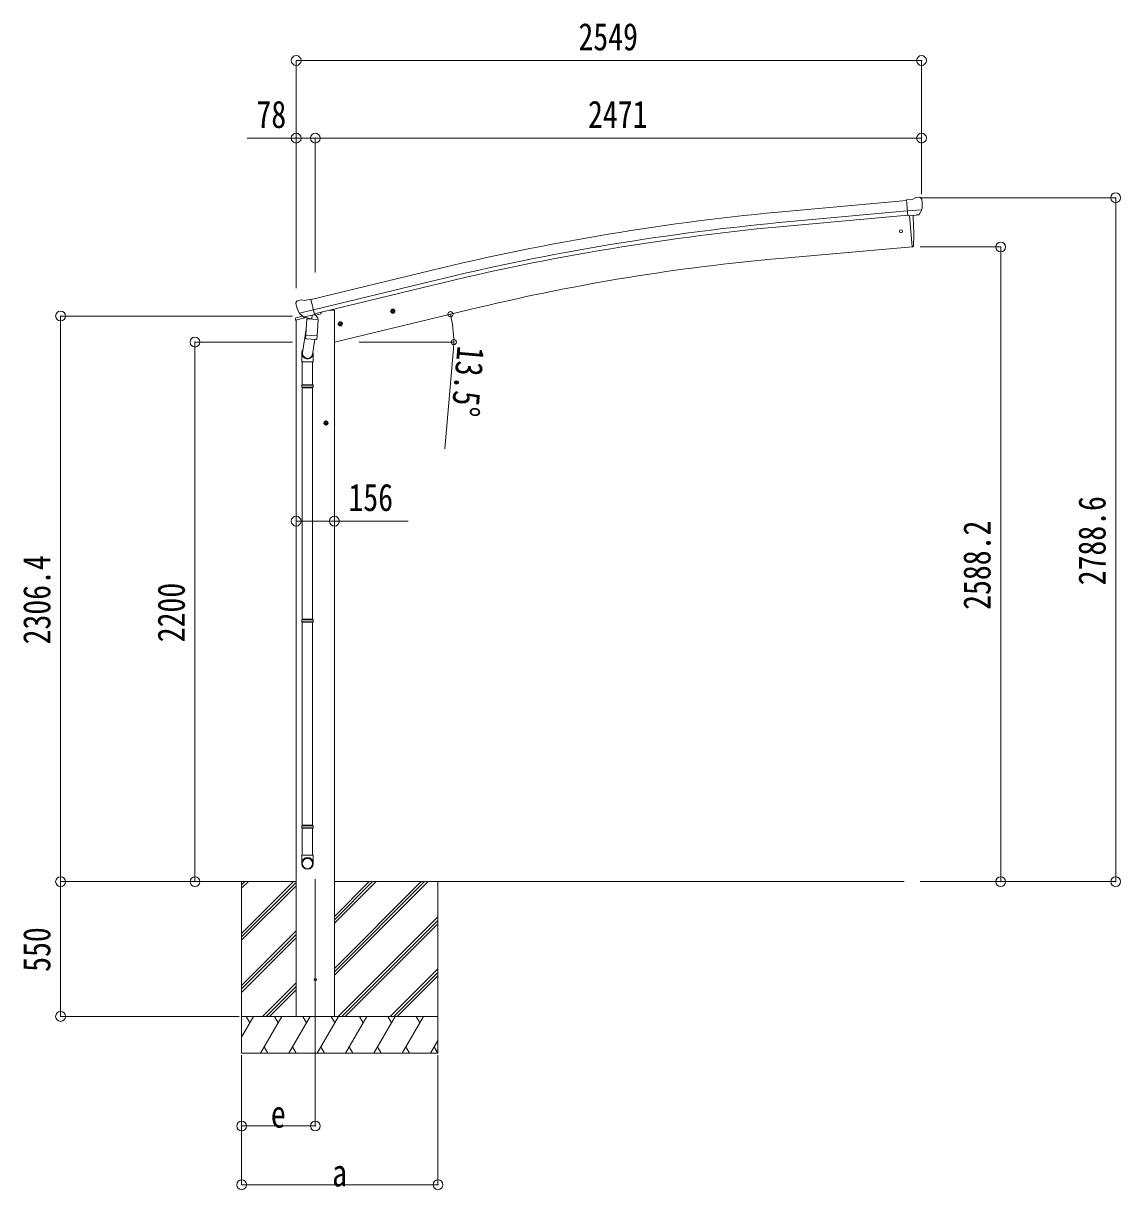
# Model space of a CAD drawing. Units: millimetres at full size, sheet at 1:40. Extents: x -11181 to 33757, y -10067 to 7716.
# Drawn here: x 16407 to 20880, y -10067 to -5310 of the extents above; entities that cross this region are included whole.
import ezdxf
from ezdxf.enums import TextEntityAlignment as Align

# ---------------------------------------------------------------- set-up
doc = ezdxf.new("R2010")
doc.units = ezdxf.units.MM
doc.header["$LTSCALE"] = 40
doc.header["$PDMODE"] = 32
doc.header["$PDSIZE"] = 40
for name, color, linetype, lineweight in [('0-0_0', 7, 'Continuous', 9), ('0-1_本体', 4, 'Continuous', 9), ('0-2_部品', 7, 'Continuous', 9), ('0-8_PARTS2', 2, 'Continuous', 9), ('0-A_寸法', 6, 'Continuous', 9)]:
    doc.layers.add(name, color=color, linetype=linetype, lineweight=lineweight)
doc.styles.add('ＭＳ ゴシック', font='')
doc.styles.get('ＭＳ ゴシック').set_extended_font_data('MS Gothic')

msp = doc.modelspace()

# ---------------------------------------------------------------- linework, layer by layer
at = {"layer": '0-0_0', "color": 6}
for p, q in [((20859.84, -8810.32), (20859.84, -6021.72)), ((20390.83, -6222.12), (20390.83, -8810.32))]:
    msp.add_line(p, q, dxfattribs=at)
at = {"layer": '0-0_0'}
for p, q in [((16922.8, -8810.32), (17519.13, -8810.32)), ((17296.88, -8810.32), (17296.88, -9510.32)), ((17296.88, -9021.55), (17508.11, -8810.32)), ((17296.88, -8837.7), (17324.26, -8810.32)), ((17296.88, -8823.56), (17310.12, -8810.32)), ((17296.88, -9035.69), (17519.13, -8813.44)), ((17296.88, -9049.83), (17519.13, -8827.58)), ((17674.63, -8810.32), (19996.73, -8810.32)), ((17674.63, -9192.58), (18056.89, -8810.32)), ((17674.63, -9164.3), (18028.61, -8810.32)), ((17674.63, -9178.44), (18042.75, -8810.32)), ((17674.63, -8980.45), (17844.76, -8810.32)), ((17674.63, -8966.31), (17830.62, -8810.32)), ((17674.63, -8952.17), (17816.48, -8810.32)), ((18096.88, -8810.32), (18096.88, -9510.32)), ((17690.74, -9360.32), (18096.88, -8954.18)), ((17704.88, -9360.32), (18096.88, -8968.32)), ((17719.02, -9360.32), (18096.88, -8982.47)), ((17296.88, -9233.68), (17519.13, -9011.43)), ((17296.88, -9247.82), (17519.13, -9025.57)), ((17296.88, -9261.96), (17519.13, -9039.71)), ((17902.87, -9360.32), (18096.88, -9166.31)), ((17382.37, -9360.32), (17519.13, -9223.56)), ((17917.01, -9360.32), (18096.88, -9180.45)), ((17931.16, -9360.32), (18096.88, -9194.6)), ((17396.51, -9360.32), (17519.13, -9237.7)), ((17410.66, -9360.32), (17519.13, -9251.85)), ((18096.88, -9360.32), (17296.88, -9360.32)), ((17296.88, -9444.15), (17345.28, -9360.32)), ((17330.28, -9386.3), (17315.28, -9360.32)), ((17374.15, -9510.32), (17460.75, -9360.32)), ((17445.75, -9386.3), (17430.75, -9360.32)), ((17489.62, -9510.32), (17576.22, -9360.32)), ((17561.22, -9386.3), (17546.22, -9360.32)), ((17605.09, -9510.32), (17691.69, -9360.32)), ((17676.69, -9386.3), (17661.69, -9360.32)), ((17720.56, -9510.32), (17807.16, -9360.32)), ((17792.16, -9386.3), (17777.16, -9360.32)), ((17836.03, -9510.32), (17922.63, -9360.32)), ((17892.63, -9360.32), (17907.63, -9386.3)), ((17951.5, -9510.32), (18038.1, -9360.32)), ((18023.1, -9386.3), (18008.1, -9360.32)), ((18066.97, -9510.32), (18096.88, -9458.51)), ((17296.88, -9510.32), (18096.88, -9510.32)), ((17389.15, -9484.34), (17404.14, -9510.32)), ((17504.62, -9484.34), (17519.62, -9510.32)), ((17620.09, -9484.34), (17635.09, -9510.32)), ((17735.56, -9484.34), (17750.56, -9510.32)), ((17851.03, -9484.34), (17866.03, -9510.32)), ((17966.5, -9484.34), (17981.5, -9510.32)), ((18081.97, -9484.34), (18096.97, -9510.32))]:
    msp.add_line(p, q, dxfattribs=at)
at = {"layer": '0-1_本体'}
for p, q in [((20006.51, -6032.52), (19529.19, -6075.79)), ((20010.27, -6075.51), (19533.09, -6118.78)), ((20011.74, -6092.29), (19534.61, -6135.55)), ((20018.96, -6094.5), (20030.12, -6222.11)), ((19492.18, -6269.17), (20030.12, -6222.11)), ((17579.65, -6436.73), (18062.53, -6319.25)), ((17589.73, -6478.7), (18072.73, -6361.18)), ((17593.66, -6495.07), (18076.71, -6377.55)), ((17655.13, -6480.32), (17621.62, -6488.36)), ((17675.13, -6480.32), (17655.13, -6480.32)), ((17675.13, -6610.32), (18260.81, -6469.71)), ((17675.13, -6480.32), (17675.13, -9360.32)), ((17519.63, -6520.03), (17519.63, -9360.32))]:
    msp.add_line(p, q, dxfattribs=at)
at = {"layer": '0-1_本体', "color": 6}
msp.add_line((17675.13, -7340.5), (17519.13, -7340.5), dxfattribs=at)
at = {"layer": '0-1_本体'}
for centre, radius, start, end in [((20433.89, -16065.72), 10030.81, 95.17465, 103.67464), ((20433.89, -16065.72), 9987.65, 95.17465, 103.67464), ((20433.89, -16065.72), 9970.81, 95.17465, 103.67464), ((20225.8, -14654.49), 8417.35, 95.00001, 103.5)]:
    msp.add_arc(centre, radius, start, end, dxfattribs=at)
at = {"layer": '0-2_部品'}
for p, q in [((20032.89, -6028.07), (20006.32, -6030.39)), ((20011.98, -6095.05), (20006.32, -6030.39)), ((20032.89, -6028.07), (20044.61, -6021.3)), ((20059.51, -6019.72), (20045.85, -6020.91)), ((20068.65, -6025.47), (20063.16, -6020.87)), ((20069.71, -6027.51), (20069.83, -6028.85)), ((20069.18, -6070.36), (20010.27, -6075.51)), ((20057.93, -6089.84), (20068.87, -6070.91)), ((20021.94, -6094.18), (20011.98, -6095.05)), ((20018.95, -6094.44), (20030.12, -6222.05)), ((20055.55, -6091.24), (20047.84, -6091.92)), ((20030.12, -6222.05), (20032.17, -6221.8)), ((17517.69, -6452.31), (17517.97, -6453.46)), ((17521.91, -6443.73), (17518.06, -6450.03)), ((17525.01, -6441.48), (17538.19, -6438.32)), ((17552.75, -6440.99), (17539.49, -6438.3)), ((17552.75, -6440.99), (17578.68, -6434.77)), ((17516.57, -6520.64), (17559.27, -6510.39)), ((17516.57, -6513.75), (17516.57, -6520.64)), ((17545.07, -6504.54), (17518.87, -6510.83)), ((17531.75, -6492.61), (17589.26, -6478.81)), ((17548.6, -6507.52), (17532.22, -6493.03)), ((17551.31, -6508.09), (17558.83, -6506.29)), ((17552.15, -6507.99), (17553.68, -6507.62)), ((17553.68, -6507.62), (17590.38, -6498.81)), ((17555.51, -6507.85), (17555.46, -6508.59)), ((17556.22, -6509.63), (17582.03, -6516.06)), ((17563.14, -6514.97), (17558.46, -6581.81)), ((17608.82, -6518.17), (17563.14, -6514.97)), ((17564.91, -6511.8), (17564.68, -6515.08)), ((17584.43, -6500.63), (17583.41, -6515.24)), ((17590.38, -6498.81), (17591.91, -6498.44)), ((17593.46, -6496.34), (17594.41, -6496.4)), ((17594.41, -6496.4), (17607.72, -6511.72)), ((17598.4, -6501), (17617.29, -6496.46)), ((17607.72, -6511.72), (17607.28, -6518.06)), ((17621.12, -6488.28), (17621.12, -6491.6)), ((17903.36, -6486.5), (17922.81, -6481.83)), ((17907.92, -6478.72), (17905.79, -6485.92)), ((17915.22, -6476.97), (17907.92, -6478.72)), ((17915.42, -6493.89), (17910.75, -6474.44)), ((17920.38, -6482.42), (17915.22, -6476.97)), ((17918.25, -6489.61), (17920.38, -6482.42)), ((17560.19, -6557.05), (17544.28, -6653.22)), ((17604.15, -6585.01), (17608.82, -6518.17)), ((17689.44, -6537.86), (17708.89, -6533.19)), ((17694, -6530.08), (17691.87, -6537.28)), ((17701.3, -6528.33), (17694, -6530.08)), ((17701.5, -6545.25), (17696.83, -6525.8)), ((17706.46, -6533.77), (17701.3, -6528.33)), ((17704.33, -6540.97), (17706.46, -6533.77)), ((17557.6, -6594.28), (17558.47, -6581.81)), ((17558, -6595.64), (17558, -6595.64)), ((17604.15, -6585.01), (17558.46, -6581.81)), ((17559.45, -6596.42), (17601.14, -6599.33)), ((17595.72, -6598.95), (17584.98, -6662.54)), ((17604.14, -6585.01), (17603.25, -6597.7)), ((17542.13, -6690.38), (17542.13, -6656.02)), ((17588.13, -6655.72), (17588.13, -6690.38)), ((17588.13, -6690.38), (17542.13, -6690.38)), ((17544.13, -6690.38), (17544.13, -6784.38)), ((17586.13, -6690.38), (17586.13, -6784.38)), ((17542.13, -6786.38), (17543.13, -6784.38)), ((17588.13, -6786.38), (17542.13, -6786.38)), ((17588.13, -6794.38), (17542.13, -6794.38)), ((17587.13, -6784.38), (17543.13, -6784.38)), ((17587.13, -6796.38), (17543.13, -6796.38)), ((17544.13, -6796.38), (17544.13, -7740.56)), ((17586.13, -6796.38), (17586.13, -7740.56)), ((17588.13, -6786.38), (17587.13, -6784.38)), ((17588.13, -6794.38), (17587.13, -6796.38)), ((17588.13, -6786.38), (17588.13, -6794.38)), ((17650.63, -6940.44), (17630.63, -6940.44)), ((17640.63, -6932.93), (17634.13, -6936.69)), ((17634.13, -6936.69), (17634.13, -6944.19)), ((17634.13, -6944.19), (17640.63, -6947.94)), ((17640.63, -6950.44), (17640.63, -6930.44)), ((17647.13, -6936.69), (17640.63, -6932.93)), ((17542.13, -7742.56), (17543.13, -7740.56)), ((17588.13, -7742.56), (17542.13, -7742.56)), ((17588.13, -7750.56), (17542.13, -7750.56)), ((17587.13, -7740.56), (17543.13, -7740.56)), ((17587.13, -7752.56), (17543.13, -7752.56)), ((17544.13, -7752.56), (17544.13, -8580.75)), ((17586.13, -7752.56), (17586.13, -8580.75)), ((17588.13, -7742.56), (17587.13, -7740.56)), ((17588.13, -7750.56), (17587.13, -7752.56)), ((17588.13, -7742.56), (17588.13, -7750.56)), ((17542.13, -8582.75), (17543.13, -8580.75)), ((17588.13, -8582.75), (17542.13, -8582.75)), ((17588.13, -8590.75), (17542.13, -8590.75)), ((17587.13, -8580.75), (17543.13, -8580.75)), ((17587.13, -8592.75), (17543.13, -8592.75)), ((17544.13, -8592.75), (17544.13, -8702.75)), ((17586.13, -8592.75), (17586.13, -8702.75)), ((17588.13, -8582.75), (17587.13, -8580.75)), ((17588.13, -8590.75), (17587.13, -8592.75)), ((17588.13, -8582.75), (17588.13, -8590.75)), ((17542.13, -8736.89), (17542.13, -8702.75)), ((17588.13, -8702.75), (17542.13, -8702.75)), ((17588.13, -8736.89), (17588.13, -8702.75))]:
    msp.add_line(p, q, dxfattribs=at)
for points in [[(20069.26, -6069.73), (20068.97, -6070.71), (20068.87, -6070.91)], [(20021.94, -6094.18), (20022.21, -6094.25), (20047.59, -6092.03), (20047.84, -6091.92)], [(17584.11, -6500.22), (17593.84, -6497.88), (17578.68, -6434.77)], [(17531.48, -6492.04), (17532.06, -6492.88), (17532.22, -6493.03)], [(17584.11, -6500.22), (17583.88, -6500.37), (17559.11, -6506.31), (17558.83, -6506.29)], [(17905.79, -6485.92), (17910.96, -6491.36), (17918.25, -6489.61)], [(17691.87, -6537.28), (17697.03, -6542.72), (17704.33, -6540.97)], [(17542.13, -6786.38), (17542.13, -6794.38), (17543.13, -6796.38)], [(17640.63, -6947.94), (17647.13, -6944.19), (17647.13, -6936.69)], [(17542.13, -7742.56), (17542.13, -7750.56), (17543.13, -7752.56)], [(17542.13, -8582.75), (17542.13, -8590.75), (17543.13, -8592.75)]]:
    msp.add_lwpolyline(points, dxfattribs=at)
for centre, radius in [((19984.43, -6158.79), 6.5), ((17913.09, -6484.17), 8.5), ((17913.09, -6484.17), 7.7), ((17913.09, -6484.17), 6.5), ((17699.17, -6535.53), 8.5), ((17699.17, -6535.53), 7.7), ((17699.17, -6535.53), 6.5), ((17640.63, -6940.44), 8.5), ((17640.63, -6940.44), 7.7), ((17640.63, -6940.44), 6.5)]:
    msp.add_circle(centre, radius, dxfattribs=at)
at = {"layer": '0-2_部品', "color": 4}
msp.add_circle((17597.13, -9210.32), 4.5, dxfattribs=at)
at = {"layer": '0-2_部品'}
for centre, radius, start, end in [((20046.11, -6023.9), 3, 95, 120), ((20059.95, -6024.7), 5, 50.00648, 94.99352), ((19868.2, -6046.49), 202.4, 353.4085, 5), ((19136.35, -6166.23), 900, 356.63919, 4.64986), ((20031.81, -6218.82), 3, 277, 356.63919), ((17714.78, -6406.21), 202.4, 193.5, 205.09125), ((17526.18, -6446.35), 5, 103.5, 148.5), ((17538.89, -6441.24), 3, 78.5, 103.5), ((17519.57, -6513.75), 3, 103.5, 180), ((17552.03, -6507.5), 0.5, 248.23754, 283.5), ((17555.02, -6507.81), 0.5, 356, 103.5), ((17556.46, -6508.66), 1, 176, 256), ((17582.39, -6515.09), 1.03, 250.03897, 351.96569), ((17585.03, -6500.71), 0.604, 100.59842, 172.20595), ((17591.79, -6497.95), 0.5, 283.5, 318.76246), ((17616.12, -6491.6), 5, 283.5, 0), ((17559.54, -6594.45), 1.95, 175.04017, 217.47766), ((17559.59, -6594.42), 2, 217.40962, 266), ((17601.28, -6597.34), 2, 266, 349.46843), ((17572.13, -6656.02), 30, 177.45142, 180)]:
    msp.add_arc(centre, radius, start, end, dxfattribs=at)
for centre, major_axis, ratio, start_param, end_param in [((20074.04, -6023.46), (-15.35, 3.44), 0.101033, 5.9751426, 5.9753737), ((20066.71, -6027.77), (2.71, -1.31), 0.997474, 0.5366567, 1.3225652), ((20055.28, -6088.25), (1.62, -2.54), 0.997631, 5.8041905, 5.8929484), ((20055.21, -6088.14), (-3.5, 2.17), 0.650902, 2.1145521, 2.1873627), ((20055.33, -6088.34), (1.62, -2.54), 0.997631, 5.965759, 6.7621801), ((17520.61, -6451.59), (-1.57, -2.57), 0.99628, 4.712389, 5.4996506), ((17550.59, -6505.27), (-0.73, -2.92), 0.997631, 5.8041905, 6.6006116), ((17550.64, -6505.04), (2.63, 3.16), 0.650902, 4.0958226, 4.1686332), ((17550.61, -6505.17), (-0.73, -2.92), 0.997631, 0.3902369, 0.4789948), ((17565.13, -6655.72), (23, 0), 0.996195, 2.5560258, 6.5663028), ((17565.13, -6655.72), (21, 0), 0.996195, 2.9349147, 5.9512394), ((17565.13, -8735.15), (-23, 0), 0.996195, 3.1415927, 6.2831853), ((17565.13, -8736.89), (-23, 0), 0.996195, 3.1415927, 6.2831853), ((17565.13, -8736.89), (0, -23.43), 0.981806, 4.712389, 7.8539816)]:
    msp.add_ellipse(centre, major_axis=major_axis, ratio=ratio, start_param=start_param, end_param=end_param, dxfattribs=at)
msp.add_ellipse((17565.13, -8736.89), major_axis=(21, 0), ratio=0.996195, dxfattribs=at)
at = {"layer": '0-8_PARTS2'}
msp.add_line((17597.13, -8801.11), (17597.13, -9560.32), dxfattribs=at)
at = {"layer": '0-A_寸法'}
for p, q in [((17519.13, -5461.96), (20068.13, -5461.96)), ((20068.13, -5461.96), (20068.13, -5778.58)), ((17519.13, -5778.58), (17519.13, -6390.81)), ((17519.13, -5778.58), (17597.13, -5778.58)), ((17597.13, -5778.58), (17597.13, -6326.43)), ((17597.13, -5778.58), (20068.13, -5778.58)), ((20068.13, -5778.58), (20068.13, -6007.58)), ((20859.84, -6021.72), (20062, -6021.72)), ((20390.83, -6222.12), (20062, -6222.12)), ((16558.56, -8810.32), (16558.56, -6503.92)), ((16558.56, -6503.92), (17503.64, -6503.92)), ((17106.53, -8810.32), (17106.53, -6610.32)), ((17106.53, -6610.32), (17503.64, -6610.32)), ((17775.63, -6610.32), (18162.49, -6610.32)), ((18159.63, -6652.78), (18125.27, -7045.28)), ((17675.13, -7340.5), (17975.13, -7340.5)), ((16558.56, -8810.32), (17286.67, -8810.32)), ((16558.56, -9360.32), (16558.56, -8810.32)), ((20390.83, -8810.32), (20062, -8810.32)), ((20859.84, -8810.32), (20390.83, -8810.32)), ((16558.56, -9360.32), (17286.67, -9360.32)), ((17296.88, -10046.68), (17296.88, -9517.74)), ((17296.88, -9806.71), (17296.88, -9517.74)), ((17597.13, -9806.71), (17597.13, -9517.74)), ((18096.88, -10046.68), (18096.88, -9517.74)), ((17597.13, -9806.71), (17296.88, -9806.71)), ((17296.88, -10046.68), (18096.88, -10046.68))]:
    msp.add_line(p, q, dxfattribs=at)
msp.add_lwpolyline([(17519.13, -5461.96), (17519.13, -5778.58), (17319.13, -5778.58)], dxfattribs=at)
for centre in [(18148.03, -6496.67), (18161.49, -6610.32)]:
    msp.add_circle(centre, 10.62, dxfattribs=at)
for start, end in [(0, 13.5), (354.99678, 0)]:
    msp.add_arc((17674.63, -6610.32), 486.86, start, end, dxfattribs=at)
for p in [(17519.13, -5461.96), (20068.13, -5461.96), (17519.13, -5778.58), (17597.13, -5778.58), (20068.13, -5778.58), (20859.84, -6021.72), (20390.83, -6222.12), (16558.56, -6503.92), (17106.53, -6610.32), (17519.13, -7340.5), (17675.13, -7340.5), (16558.56, -8810.32), (17106.53, -8810.32), (20390.83, -8810.32), (20859.84, -8810.32), (16558.56, -9360.32), (17296.88, -9806.71), (17597.13, -9806.71), (17296.88, -10046.68), (18096.88, -10046.68)]:
    msp.add_point(p, dxfattribs=at)

# ---------------------------------------------------------------- texts
at = {"layer": '0-8_PARTS2', "color": 7, "style": 'ＭＳ ゴシック', "width": 0.8}
for s, p in [('2549', (18669.63, -5453.96)), ('78', (17357.13, -5770.58)), ('2471', (18708.63, -5770.58)), ('156', (17732.13, -7332.5))]:
    msp.add_text(s, height=111.4, dxfattribs=at).set_placement(p, align=Align.BOTTOM_LEFT)
for s, p in [('2788.6', (20851.84, -7602.02)), ('2588.2', (20382.83, -7702.22)), ('2306.4', (16550.56, -7843.12)), ('2200', (17098.53, -7834.32)), ('550', (16550.56, -9178.32))]:
    msp.add_text(s, height=111.4, rotation=90, dxfattribs=at).set_placement(p, align=Align.BOTTOM_LEFT)
at = {"layer": '0-A_寸法', "color": 7, "style": 'ＭＳ ゴシック', "width": 0.8}
msp.add_text('13.5°', height=111.4, rotation=264.997, dxfattribs=at).set_placement((18143.66, -6620.26), align=Align.BOTTOM_LEFT)
for s, p in [('e', (17415.88, -9846.71)), ('a', (17665.88, -10086.68))]:
    msp.add_text(s, height=111.4, dxfattribs=at).set_placement(p, align=Align.BOTTOM_LEFT)

doc.saveas('drawing.dxf')
